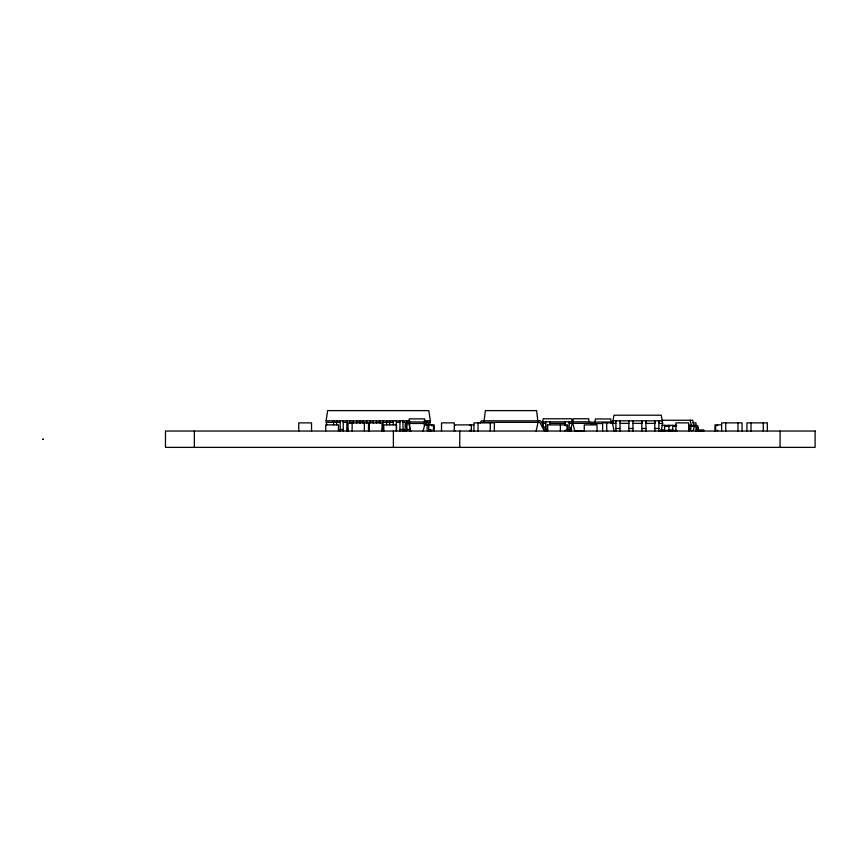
<?xml version="1.0" encoding="UTF-8"?>
<svg xmlns="http://www.w3.org/2000/svg" width="858" height="858" viewBox="0 0 858 858"><rect width="100%" height="100%" fill="white"/><g stroke="black" fill="none" stroke-linecap="round" stroke-linejoin="round"><path stroke-width="1.29" d="M591.323 424.528L591.344 424.249A2.553 2.553 0 0 1 593.543 422.039L612.601 422.039A2.553 2.553 0 0 1 612.923 422.104M592.857 424.581L593.747 423.562L602.144 423.552M326.684 424.839L326.137 420.828L327.595 410.617L428.861 410.617L430.319 420.828L429.772 424.839M544.68 431.038L542.631 423.38L543.125 418.79L571.771 418.79L572.254 423.38L570.216 431.038M661.186 431.038L662.644 423.38L661.261 415.208L613.974 415.208L612.591 423.38L614.049 431.038M536.132 431.038L538.041 422.361L536.582 410.617L485.36 410.617L483.901 422.361M423.069 431.124L425.118 423.466L424.624 418.865L409.255 418.865L408.773 423.466L410.81 431.124M480.094 422.994L481.263 420.828L540.679 420.828L544.176 427.338M662.548 420.259L692.749 420.259L693.832 425.364M326.137 420.828L409.631 420.828L409.631 431.038M424.152 420.828L430.319 420.828M612.591 420.828L662.644 420.828M542.631 421.846L590.486 421.836A2.553 2.553 0 0 1 592.685 424.034L592.706 424.324M326.137 422.361L340.176 422.361M343.243 422.361L346.814 422.361M349.882 422.361L353.453 422.361M356.52 422.361L366.731 422.361M369.798 422.361L373.369 422.361M376.437 422.361L380.019 422.361M383.076 422.361L393.296 422.361M396.353 422.361L399.935 422.361M402.992 422.361L406.574 422.361M424.152 422.361L430.319 422.361M482.175 422.361L539.768 422.361L544.422 431.038M612.859 422.876L602.638 422.876L602.638 431.038M692.921 422.876L695.977 422.876L695.977 431.038M542.631 423.38L545.699 423.38M549.785 423.38L565.1 423.38M569.186 423.38L590.154 423.348L591.173 424.378M612.591 423.38L615.915 423.38M620.002 423.38L628.882 423.38M632.968 423.38L642.063 423.38L642.063 420.828M662.644 423.38L659.116 423.38L659.116 420.828M423.895 424.882L434.127 424.882L434.127 431.038M473.948 424.882L454.772 424.882L454.772 425.568M721.374 424.882L714.982 424.882L714.982 431.038M661.936 425.364L676.608 425.364M688.62 425.364L696.868 425.418A1.845 1.845 0 0 1 698.176 426.726L698.433 429.901L703.742 429.965L703.742 430.984L698.262 430.941A1.437 1.437 0 0 1 697.254 429.922L696.599 426.415L688.62 426.383M664.596 426.383L669.937 426.383M672.608 426.383L676.608 426.383M615.915 428.485L620.002 428.485M628.882 428.485L632.968 428.485M641.859 428.485L645.945 428.485M654.826 428.485L658.912 428.485M340.176 429.515L343.243 429.515M346.814 429.515L348.348 429.515M381.542 429.515L383.076 429.515M399.935 429.515L405.115 429.515L405.212 424.152A2.553 2.553 0 0 1 407.421 421.954L426.469 421.954A2.553 2.553 0 0 1 428.668 424.152L428.7 429.408L430.737 429.59L430.737 431.124M406.574 429.515L409.631 429.515M545.699 429.515L547.736 429.515M567.149 429.515L569.186 429.515M660.767 429.965L664.585 429.965M668.94 429.965L672.758 429.965M663.899 430.48L669.208 430.48M671.857 430.48L677.155 430.48M584.641 431.016L574.828 431.016L572.79 423.348L573.283 418.758L588.642 418.758L589.135 423.348M660.767 430.984L664.585 430.984L664.585 425.364M42.9 439.049L43.49 439.21L42.9 439.21M690.197 420.259L691.28 425.364L690.411 430.48L693.479 430.48L694.347 425.364M780.083 431.038L780.083 447.383M767.352 431.038L767.352 422.876L746.921 422.876L746.921 431.038M763.266 422.876L763.266 431.038M751.007 422.876L751.007 431.038M742.063 431.038L742.063 422.876L721.642 422.876L721.642 431.038M737.987 422.876L737.987 431.038M725.729 422.876L725.729 431.038M717.535 424.882L717.535 425.568L715.615 425.568L715.615 430.362L717.535 430.362L717.535 431.038M689.103 425.364L689.103 430.984M688.695 431.038L688.695 422.876L675.932 422.876L675.932 431.038M672.758 425.364L672.758 430.984L668.94 430.984L668.94 425.364M658.912 420.828L658.912 431.038M655.029 420.828L655.029 423.38L646.149 423.38L646.149 420.828M654.826 420.828L654.826 431.038M645.945 420.828L645.945 431.038M641.859 420.828L641.859 431.038M632.968 420.828L632.968 431.038M628.882 420.828L628.882 431.038M620.002 420.828L620.002 431.038M615.915 420.828L615.915 431.038M611.25 423.552L610.757 418.961L595.388 418.961L594.905 423.552M606.724 422.876L606.724 431.038M597.018 431.038L597.018 424.882L584.266 424.882L584.266 431.038M570.978 427.541L570.978 431.038M569.186 421.846L569.186 431.038M567.674 431.038L567.674 424.882L547.211 424.882L547.211 431.038M565.1 421.846L565.1 424.399M565.122 424.882L565.122 425.568L567.041 425.568L567.041 430.362L565.122 430.362L565.122 431.038M560.381 424.882L560.381 431.038M549.785 421.846L549.785 424.399M547.629 424.882L547.629 431.038M545.699 421.846L545.699 431.038M494.369 431.038L494.369 422.876L473.938 422.876L473.938 431.038M490.283 422.876L490.283 431.038M478.024 422.876L478.024 431.038M471.396 424.882L471.396 431.038M471.139 429.515L471.139 431.038M470.13 424.882L470.13 425.568M470.13 430.362L470.13 431.038M459.77 431.038L459.77 447.383M454.772 430.362L454.772 431.038M454.279 431.038L454.279 422.876L441.516 422.876L441.516 431.038M431.563 424.882L431.563 425.568L433.483 425.568L433.483 430.362L431.563 430.362L431.563 431.038M406.574 420.828L406.574 431.038M403.153 429.59L403.153 431.124M402.992 420.828L402.992 431.038M399.935 420.828L399.935 431.038M396.535 431.038L396.535 424.882L383.794 424.882L383.794 431.038M396.353 420.828L396.353 431.038M393.382 431.038L393.382 447.383M393.296 420.828L393.296 424.839M389.714 420.828L389.714 424.839M386.658 420.828L386.658 424.839M383.076 420.828L383.076 431.038M382.046 431.038L382.046 422.876L369.272 422.876L369.272 431.038M380.019 420.828L380.019 423.305M376.437 420.828L376.437 423.305M373.369 420.828L373.369 423.305M369.798 420.828L369.798 423.305M368.479 431.038L368.479 422.876L348.048 422.876L348.048 431.038M366.731 420.828L366.731 423.305M364.393 422.876L364.393 431.038M363.159 420.828L363.159 423.305M360.092 420.828L360.092 423.305M356.52 420.828L356.52 423.305M353.453 420.828L353.453 423.305M352.134 422.876L352.134 431.038M349.882 420.828L349.882 423.305M346.814 420.828L346.814 431.038M343.243 420.828L343.243 431.038M340.176 420.828L340.176 431.038M338.46 431.038L338.46 424.882L325.718 424.882L325.718 431.038M336.604 420.828L336.604 424.839M333.537 420.828L333.537 424.839M311.54 431.038L311.54 422.876L298.766 422.876L298.766 431.038M194.358 431.038L194.358 447.383M404.944 431.124A1.791 1.791 0 0 0 406.724 429.343L406.735 424.356L407.754 423.466L426.405 423.498L427.145 424.356L427.155 429.343A1.791 1.791 0 0 0 428.946 431.124M570.742 429.225A1.791 1.791 0 0 1 570.227 430.491M815.1 431.038L165.476 431.038L165.476 447.383L815.1 447.383L815.1 431.038"/></g></svg>
